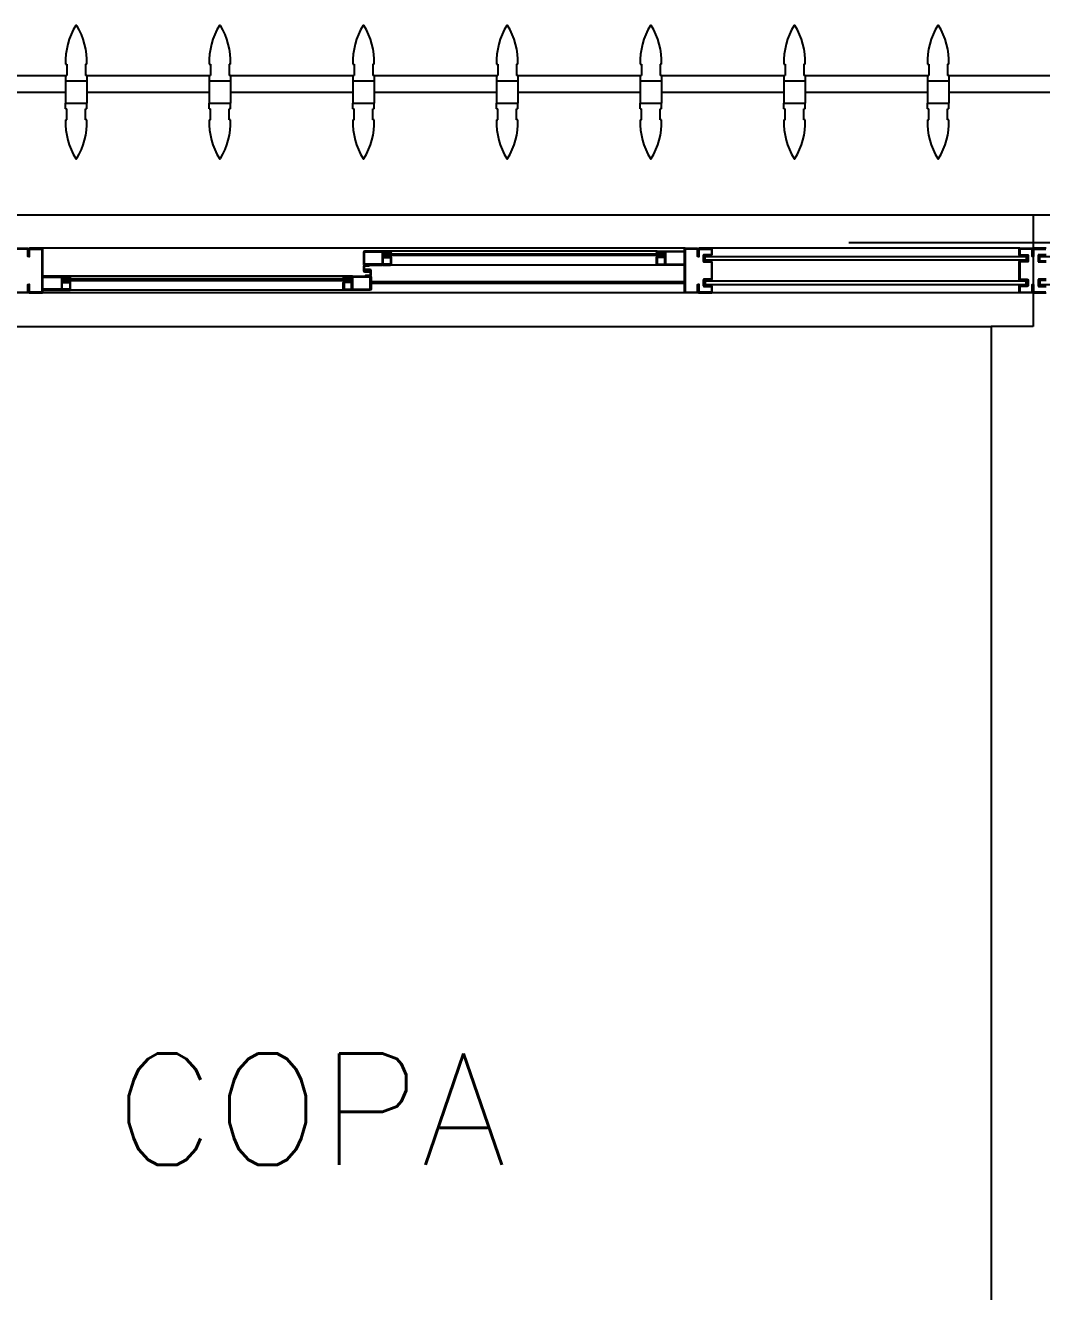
# Model space of a CAD drawing. Header units: millimetres. Extents: x 1887 to 2405, y 1100 to 1335.
# Drawn here: x 2108.378 to 2110.2, y 1269.318 to 1271.588 of the extents above; entities that cross this region are included whole.
import ezdxf

# ---------------------------------------------------------------- set-up
doc = ezdxf.new("R2010")
doc.units = ezdxf.units.MM
doc.linetypes.add('HIDDEN', pattern=[0.375, 0.25, -0.125])
for name, color, linetype in [('AR- ALV1', 235, 'Continuous'), ('AR-ALV', 2, 'Continuous'), ('AR-BRISES', 1, 'Continuous'), ('AR-ESQ', 1, 'Continuous'), ('AR-PEITORIL', 1, 'Continuous'), ('BR-PAINEL', 1, 'Continuous'), ('BR-SUPORTE', 1, 'Continuous'), ('DT-ESQ-BAGUETE-C', 2, 'Continuous'), ('DT-ESQ-BAGUETE-V', 1, 'Continuous'), ('DT-ESQ-CHAPA DOBRADA-V', 1, 'Continuous'), ('DT-ESQ-MARCO-V', 1, 'Continuous'), ('DT-ESQ-PERFIL CADEIRA-C', 2, 'Continuous'), ('DT-ESQ-PERFIL CADEIRA-V', 1, 'Continuous'), ('DT-ESQ-PERFIL U SIMPLES-C', 2, 'Continuous'), ('DT-ESQ-PERFIL U-C', 2, 'Continuous'), ('DT-ESQ-PERFIL U-V', 1, 'Continuous'), ('DT-ESQ-VIDRO-C', 2, 'Continuous'), ('DT-ESQ-VIDRO-PROJ', 1, 'HIDDEN'), ('DT-ESQ-VIDRO-V', 2, 'Continuous'), ('TEXTO', 2, 'Continuous')]:
    doc.layers.add(name, color=color, linetype=linetype)
doc.styles.add('UNB-100', font='simplex.shx', dxfattribs={"height": 0.2})

# ---------------------------------------------------------------- blocks, each defined once
blk = doc.blocks.new('EF53-P')
at = {"layer": 'DT-ESQ-BAGUETE-C', "ltscale": 0.1}
for points in [[(2.609999999999559, -0.07999999999978513), (2.596499999999651, -0.07999999999978513), (2.596499999999708, -0.07849999999973534), (2.609499999999571, -0.0784999999998206, 0.4142135623716475), (2.609999999999559, -0.07799999999983243), (2.609999999999559, -0.06700000000006412, 0.4142135623717078), (2.609499999999571, -0.06650000000007594), (2.596499999999708, -0.06649999999999068), (2.596499999999651, -0.06499999999994088), (2.609999999999559, -0.06499999999988404, -0.4142135623830846), (2.611499999999637, -0.06649999999990541), (2.61149999999958, -0.07849999999976376, -0.4142135623709857)], [(3.101499999999817, -0.07999999999998408), (3.114999999999725, -0.07999999999998408), (3.114999999999668, -0.07849999999993429), (3.101999999999805, -0.07850000000001955, -0.4142135623716475), (3.101499999999817, -0.07800000000003138), (3.101499999999817, -0.06700000000026307, -0.4142135623717078), (3.101999999999805, -0.0665000000002749), (3.114999999999668, -0.06650000000018963), (3.114999999999725, -0.06500000000013983), (3.101499999999817, -0.06500000000008299, 0.4142135623830846), (3.099999999999739, -0.06650000000010436), (3.099999999999795, -0.07849999999996271, 0.4142135623709857)], [(2.048499999999535, -0.1250000000004547), (2.034999999999627, -0.1250000000004547), (2.034999999999684, -0.123500000000405), (2.047999999999547, -0.1235000000004902, 0.4142135623716475), (2.048499999999535, -0.123000000000502), (2.048499999999535, -0.1120000000007337, 0.4142135623717078), (2.047999999999547, -0.1115000000007456), (2.034999999999684, -0.1115000000006603), (2.034999999999627, -0.1100000000006105), (2.048499999999535, -0.1100000000005537, -0.4142135623830846), (2.049999999999613, -0.111500000000575), (2.049999999999557, -0.1235000000004334, -0.4142135623709857)], [(2.526499999999601, -0.1250000000002842), (2.539999999999509, -0.1250000000002842), (2.539999999999452, -0.1235000000002344), (2.526999999999589, -0.1235000000003197, -0.4142135623716475), (2.526499999999601, -0.1230000000003315), (2.526499999999601, -0.1120000000005632, -0.4142135623717078), (2.526999999999589, -0.111500000000575), (2.539999999999452, -0.1115000000004898), (2.539999999999509, -0.11000000000044), (2.526499999999601, -0.1100000000003831, 0.4142135623830846), (2.524999999999523, -0.1115000000004045), (2.524999999999579, -0.1235000000002628, 0.4142135623709857)]]:
    blk.add_lwpolyline(points, format="xyb", close=True, dxfattribs=at)
at = {"layer": 'DT-ESQ-BAGUETE-V', "ltscale": 0.1}
for p, q in [((2.609999999999502, -0.06500000000002615), (3.10149999999976, -0.06499999999999773)), ((2.048499999999592, -0.11000000000044), (2.526499999999601, -0.1100000000003547))]:
    blk.add_line(p, q, dxfattribs=at)
at = {"layer": 'DT-ESQ-CHAPA DOBRADA-V', "ltscale": 0.1}
for p, q in [((1.999999999999602, -0.07699999999928764), (2.561499999999569, -0.07699999999928764)), ((1.999999999999602, -0.07999999999950091), (2.561499999999569, -0.07999999999950091))]:
    blk.add_line(p, q, dxfattribs=at)
at = {"layer": 'DT-ESQ-MARCO-V', "ltscale": 0.1}
for p, q in [((1.398499999999729, -0.06000000000005912), (1.951499999999839, -0.06000000000005912)), ((1.398499999999729, -0.1399999999999864), (1.951499999999839, -0.1399999999999864))]:
    blk.add_line(p, q, dxfattribs=at)
at = {"layer": 'DT-ESQ-PERFIL CADEIRA-C', "ltscale": 0.1}
for p, q in [((2.563499999999635, -0.0884999999996694), (2.609999999999559, -0.08849999999964098)), ((3.14999999999975, -0.08849999999995362), (3.10149999999976, -0.08849999999989677)), ((1.999999999999602, -0.1335000000004243), (2.048499999999592, -0.1335000000003674)), ((2.572999999999524, -0.1335000000001685), (2.526499999999601, -0.1335000000001401))]:
    blk.add_line(p, q, dxfattribs=at)
for points in [[(2.609999999999445, -0.08699999999956276, -0.9999999999999999), (2.609999999999445, -0.08999999999977604), (2.563499999999578, -0.08999999999969077, -0.414213562373095), (2.561499999999569, -0.08799999999968122), (2.561499999999569, -0.06699999999966622, -0.4142135623730951), (2.563499999999578, -0.06499999999968509), (2.594999999999573, -0.06499999999979877, -0.414213562356446), (2.596499999999651, -0.06649999999979173), (2.596499999999708, -0.08699999999956276)], [(2.596500007450288, -0.0884999999996694, -0.1989127454874683), (2.595439343553153, -0.08806066389672651, -0.1989132801944997), (2.594999999999573, -0.08699999999959118), (2.594999999999686, -0.06699999999975148, 0.4142135623730949), (2.594499999999698, -0.0664999999997633), (2.563499999999578, -0.06649999999967804, 0.4142135623730951), (2.56299999999959, -0.06699999999966622), (2.562999999999647, -0.08799999999968122, 0.414213562373095), (2.563499999999635, -0.0884999999996694)], [(3.101499999999874, -0.09000000000003183), (3.14999999999975, -0.08999999999994657), (3.149999999999807, -0.08849999999995362), (3.114999999999725, -0.0884999999999252, 0.1989119109648737), (3.116060658308811, -0.08806066203436558, 0.1989128237963688), (3.116499999999746, -0.08699999999984698), (3.116499999999633, -0.06700000000000728, -0.4142135623730951), (3.116999999999621, -0.0665000000000191), (3.14999999999975, -0.06649999999990541), (3.149999999999807, -0.06499999999994088), (3.116499999999689, -0.06500000000005457, 0.414213562373095), (3.114999999999668, -0.06650000000010436), (3.114999999999725, -0.07849999999987745), (3.114999999999725, -0.07999999999995566), (3.114999999999668, -0.08699999999981856), (3.101499999999874, -0.08699999999981856, 1)], [(2.048499999999478, -0.1350000000005025), (1.999999999999602, -0.1350000000004172), (1.999999999999545, -0.1335000000004243), (2.034999999999627, -0.1335000000003959, -0.1989119109648737), (2.033939341690541, -0.1330606620348362, -0.1989128237963688), (2.033499999999606, -0.1320000000003176), (2.033499999999719, -0.1120000000004779, 0.4142135623730951), (2.032999999999731, -0.1115000000004898), (1.999999999999602, -0.1115000000003761), (1.999999999999545, -0.1100000000004115), (2.033499999999663, -0.1100000000005252, -0.414213562373095), (2.034999999999684, -0.111500000000575), (2.034999999999627, -0.1235000000003481), (2.034999999999627, -0.1250000000004263), (2.034999999999684, -0.1320000000002892), (2.048499999999478, -0.1320000000002892, -1)], [(2.526499999999714, -0.1320000000000618, 0.9999999999999999), (2.526499999999714, -0.1350000000002751), (2.572999999999581, -0.1350000000001899, 0.414213562373095), (2.574999999999591, -0.1330000000001803), (2.574999999999591, -0.1120000000001653, 0.4142135623730951), (2.572999999999581, -0.1100000000001842), (2.541499999999587, -0.1100000000002979, 0.414213562356446), (2.539999999999509, -0.1115000000002908), (2.539999999999452, -0.1320000000000618)], [(2.539999992548871, -0.1335000000001685, 0.1989127454874683), (2.541060656446007, -0.1330606638972256, 0.1989132801944997), (2.541499999999587, -0.1320000000000903), (2.541499999999473, -0.1120000000002506, -0.4142135623730949), (2.541999999999462, -0.1115000000002624), (2.572999999999581, -0.1115000000001771, -0.4142135623730951), (2.573499999999569, -0.1120000000001653), (2.573499999999513, -0.1330000000001803, -0.414213562373095), (2.572999999999524, -0.1335000000001685)]]:
    blk.add_lwpolyline(points, format="xyb", close=True, dxfattribs=at)
at = {"layer": 'DT-ESQ-PERFIL CADEIRA-V', "ltscale": 0.1}
for p, q in [((2.594999999999686, -0.08999999999983288), (3.101499999999874, -0.08999999999980446)), ((2.048499999999478, -0.1350000000004457), (2.526499999999714, -0.1350000000002751))]:
    blk.add_line(p, q, dxfattribs=at)
at = {"layer": 'DT-ESQ-PERFIL U SIMPLES-C', "ltscale": 0.1}
for points in [[(2.563499999999465, -0.1019999999999186), (2.571499999999503, -0.1019999999999754), (2.571499999999503, -0.1004999999998972), (2.563499999999522, -0.1004999999998972, -0.4142135623730951), (2.562999999999533, -0.09999999999990905), (2.562999999999477, -0.09199999999998454, -0.4142135623730951), (2.563499999999465, -0.09149999999999636), (2.571499999999503, -0.09149999999993952), (2.571499999999503, -0.0899999999998613), (2.563499999999465, -0.08999999999997499, 0.4142135623647707), (2.561499999999512, -0.09199999999998454), (2.561499999999512, -0.0999999999999659, 0.4142135623522838)], [(2.572999999999581, -0.09800000000001319), (2.564999999999543, -0.09799999999995634), (2.564999999999543, -0.09950000000003456), (2.572999999999581, -0.09950000000003456, -0.4142135623730951), (2.573499999999569, -0.1000000000000227), (2.573499999999569, -0.1079999999999472, -0.4142135623730951), (2.572999999999581, -0.1084999999999354), (2.564999999999543, -0.1084999999999923), (2.564999999999543, -0.1100000000000705), (2.572999999999581, -0.1099999999999568, 0.4142135623647707), (2.574999999999534, -0.1079999999999472), (2.574999999999534, -0.0999999999999659, 0.4142135623522838)]]:
    blk.add_lwpolyline(points, format="xyb", close=True, dxfattribs=at)
at = {"layer": 'DT-ESQ-PERFIL U-C', "ltscale": 0.1}
for points in [[(1.399999999999693, -0.1285000000009973), (1.39999999999975, -0.138499999999965, -0.414213562373095), (1.398499999999729, -0.1399999999999864), (1.376499999999908, -0.1399999999999295, -0.414213562389744), (1.374999999999829, -0.138499999999965), (1.374999999999829, -0.125), (1.376499999999908, -0.1250000000000568), (1.376499999999965, -0.1380000000000337, 0.4142135623397968), (1.376999999999896, -0.1385000000000218), (1.397999999999797, -0.138499999999965, 0.414213562373095), (1.398499999999729, -0.1380000000000337), (1.398499999999842, -0.1285000000008836), (1.385499999999638, -0.1285000000009404, -0.4142135623721699), (1.383999999999617, -0.127000000000919), (1.38399999999973, -0.117000000000985, -0.4142135623716471), (1.385499999999695, -0.1155000000009068), (1.398499999999785, -0.1155000000007931), (1.398499999999785, -0.08449999999919555), (1.385499999999695, -0.08449999999908187, -0.4142135623716471), (1.383999999999617, -0.08299999999911734), (1.383999999999617, -0.07299999999912643, -0.4142135623721699), (1.385499999999581, -0.0714999999991619), (1.398499999999729, -0.0714999999991619), (1.398499999999785, -0.06200000000006867, 0.414213562373095), (1.39799999999974, -0.06150000000002365), (1.376999999999953, -0.06150000000008049, 0.4142135623397968), (1.376499999999908, -0.06199999999995498), (1.376499999999908, -0.07499999999998863), (1.374999999999829, -0.07500000000004547), (1.374999999999829, -0.06150000000008049, -0.4142135623897441), (1.376499999999908, -0.06000000000011596), (1.398499999999729, -0.06000000000005912, -0.414213562373095), (1.39999999999975, -0.06150000000008049), (1.399999999999693, -0.07149999999904821, -0.414213562373095), (1.398499999999729, -0.07299999999906959), (1.385499999999695, -0.07299999999906959), (1.385499999999695, -0.08299999999906049), (1.398499999999729, -0.08299999999906049), (1.398499999999729, -0.08299999999906049, -0.414213562373095), (1.399999999999693, -0.08449999999902502), (1.399999999999693, -0.1155000000010205, -0.414213562373095), (1.398499999999729, -0.1170000000010418), (1.398499999999729, -0.117000000000985), (1.385499999999695, -0.117000000000985), (1.385499999999695, -0.1270000000009759), (1.398499999999729, -0.1270000000010327, -0.414213562373095)], [(1.949999999999875, -0.1285000000009973), (1.949999999999818, -0.138499999999965, 0.414213562373095), (1.951499999999839, -0.1399999999999864), (1.97349999999966, -0.1399999999999295, 0.414213562389744), (1.974999999999739, -0.138499999999965), (1.974999999999739, -0.125), (1.97349999999966, -0.1250000000000568), (1.973499999999603, -0.1380000000000337, -0.4142135623397968), (1.972999999999672, -0.1385000000000218), (1.951999999999771, -0.138499999999965, -0.414213562373095), (1.951499999999839, -0.1380000000000337), (1.951499999999726, -0.1285000000008836), (1.96449999999993, -0.1285000000009404, 0.4142135623721699), (1.965999999999951, -0.127000000000919), (1.965999999999838, -0.117000000000985, 0.4142135623716471), (1.964499999999873, -0.1155000000009068), (1.951499999999783, -0.1155000000007931), (1.951499999999783, -0.08449999999919555), (1.964499999999873, -0.08449999999908187, 0.4142135623716471), (1.965999999999951, -0.08299999999911734), (1.965999999999951, -0.07299999999912643, 0.4142135623721699), (1.964499999999987, -0.0714999999991619), (1.951499999999839, -0.0714999999991619), (1.951499999999783, -0.06200000000006867, -0.414213562373095), (1.951999999999828, -0.06150000000002365), (1.972999999999615, -0.06150000000008049, -0.4142135623397968), (1.97349999999966, -0.06199999999995498), (1.97349999999966, -0.07499999999998863), (1.974999999999739, -0.07500000000004547), (1.974999999999739, -0.06150000000008049, 0.4142135623897441), (1.97349999999966, -0.06000000000011596), (1.951499999999839, -0.06000000000005912, 0.414213562373095), (1.949999999999818, -0.06150000000008049), (1.949999999999875, -0.07149999999904821, 0.414213562373095), (1.951499999999839, -0.07299999999906959), (1.964499999999873, -0.07299999999906959), (1.964499999999873, -0.08299999999906049), (1.951499999999839, -0.08299999999906049), (1.951499999999839, -0.08299999999906049, 0.414213562373095), (1.949999999999875, -0.08449999999902502), (1.949999999999875, -0.1155000000010205, 0.414213562373095), (1.951499999999839, -0.1170000000010418), (1.951499999999839, -0.117000000000985), (1.964499999999873, -0.117000000000985), (1.964499999999873, -0.1270000000009759), (1.951499999999839, -0.1270000000010327, 0.414213562373095)], [(1.974999999999625, -0.0614999999999668, -0.4142135623619956), (1.976499999999646, -0.06000000000000227), (1.998499999999581, -0.06000000000005912, -0.4142135623730952), (1.999999999999602, -0.06150000000002365), (1.999999999999602, -0.138499999999965, -0.414213562373095), (1.998499999999581, -0.1399999999999864), (1.97649999999976, -0.1399999999999864, -0.4142135623789993), (1.974999999999739, -0.138499999999965), (1.974999999999739, -0.125), (1.976499999999817, -0.1250000000000568), (1.976499999999817, -0.1380000000000905, 0.4142135623397971), (1.976999999999805, -0.1385000000000218), (1.997999999999649, -0.1385000000000218, 0.4142135623730951), (1.998499999999638, -0.1380000000000337), (1.998499999999694, -0.06200000000001182, 0.4142135623730951), (1.997999999999706, -0.06150000000002365), (1.976999999999805, -0.0614999999999668, 0.4142135623730951), (1.976499999999817, -0.06199999999995498), (1.97649999999976, -0.07500000000004547), (1.974999999999739, -0.07500000000004547)], [(3.174999999999727, -0.0614999999999668, 0.4142135623619956), (3.173499999999706, -0.06000000000000227), (3.151499999999771, -0.06000000000005912, 0.4142135623730952), (3.14999999999975, -0.06150000000002365), (3.14999999999975, -0.138499999999965, 0.414213562373095), (3.151499999999771, -0.1399999999999864), (3.173499999999592, -0.1399999999999864, 0.4142135623789993), (3.174999999999613, -0.138499999999965), (3.174999999999613, -0.125), (3.173499999999535, -0.1250000000000568), (3.173499999999535, -0.1380000000000905, -0.4142135623397971), (3.172999999999547, -0.1385000000000218), (3.151999999999703, -0.1385000000000218, -0.4142135623730951), (3.151499999999714, -0.1380000000000337), (3.151499999999658, -0.06200000000001182, -0.4142135623730951), (3.151999999999646, -0.06150000000002365), (3.172999999999547, -0.0614999999999668, -0.4142135623730951), (3.173499999999535, -0.06199999999995498), (3.173499999999592, -0.07500000000004547), (3.174999999999613, -0.07500000000004547)]]:
    blk.add_lwpolyline(points, format="xyb", close=True, dxfattribs=at)
for points in [[(3.198499999999513, -0.1399999999999864), (3.176499999999692, -0.1399999999999295, -0.414213562389744), (3.174999999999613, -0.138499999999965), (3.174999999999613, -0.125), (3.176499999999692, -0.1250000000000568), (3.176499999999749, -0.1380000000000337, 0.4142135623397968), (3.17699999999968, -0.1385000000000218), (3.197999999999581, -0.138499999999965, 0.414213562373095)], [(3.197999999999524, -0.06150000000002365), (3.176999999999737, -0.06150000000008049, 0.4142135623397968), (3.176499999999692, -0.06199999999995498), (3.176499999999692, -0.07499999999998863), (3.174999999999613, -0.07500000000004547), (3.174999999999613, -0.06150000000008049, -0.4142135623897441), (3.176499999999692, -0.06000000000011596), (3.198499999999513, -0.06000000000005912, -0.414213562373095)]]:
    blk.add_lwpolyline(points, format="xyb", dxfattribs=at)
at = {"layer": 'DT-ESQ-PERFIL U-V', "ltscale": 0.1}
for p, q in [((1.998499999999581, -0.06000000000005912), (3.151499999999771, -0.06000000000005912)), ((1.998499999999524, -0.1399999999999864), (3.151499999999771, -0.1399999999999864))]:
    blk.add_line(p, q, dxfattribs=at)
at = {"layer": 'DT-ESQ-VIDRO-C', "ltscale": 0.1}
for points in [[(1.96249999999992, -0.08099999999902252), (1.96249999999992, -0.07499999999899387), (1.387499999999761, -0.07499999999905071), (1.387499999999704, -0.08099999999907936)], [(3.11249999999967, -0.08499999999958163), (3.11249999999967, -0.08199999999953889), (2.598999999999705, -0.08199999999962415), (2.598999999999648, -0.0849999999996669)], [(2.03799999999967, -0.1300000000003934), (2.03799999999967, -0.1270000000003506), (2.536999999999523, -0.1270000000004075), (2.536999999999523, -0.1300000000004502)]]:
    blk.add_lwpolyline(points, close=True, dxfattribs=at)
at = {"layer": 'DT-ESQ-VIDRO-PROJ', "ltscale": 0.1}
for points in [[(1.35149999999993, -0.1399999999999864), (1.373499999999751, -0.1399999999999295, 0.414213562389744), (1.374999999999829, -0.138499999999965), (1.374999999999829, -0.125), (1.373499999999751, -0.1250000000000568), (1.373499999999694, -0.1380000000000337, -0.4142135623397968), (1.372999999999763, -0.1385000000000218), (1.351999999999862, -0.138499999999965, -0.414213562373095)], [(1.351499999999817, -0.1285000000008836), (1.364500000000021, -0.1285000000009404, 0.4142135623721699), (1.366000000000042, -0.127000000000919), (1.365999999999929, -0.117000000000985, 0.4142135623716471), (1.364499999999964, -0.1155000000009068), (1.351499999999874, -0.1155000000007931)], [(1.351499999999874, -0.08449999999919555), (1.364499999999964, -0.08449999999908187, 0.4142135623716471), (1.366000000000042, -0.08299999999911734), (1.366000000000042, -0.07299999999912643, 0.4142135623721699), (1.364500000000078, -0.0714999999991619), (1.35149999999993, -0.0714999999991619)], [(1.351999999999919, -0.06150000000002365), (1.372999999999706, -0.06150000000008049, -0.4142135623397968), (1.373499999999751, -0.06199999999995498), (1.373499999999751, -0.07499999999998863), (1.374999999999829, -0.07500000000004547), (1.374999999999829, -0.06150000000008049, 0.4142135623897441), (1.373499999999751, -0.06000000000011596), (1.35149999999993, -0.06000000000005912, 0.414213562373095)], [(1.35149999999993, -0.117000000000985), (1.364499999999964, -0.117000000000985), (1.364499999999964, -0.1270000000009759), (1.35149999999993, -0.1270000000010327, 0.414213562373095)]]:
    blk.add_lwpolyline(points, format="xyb", dxfattribs=at)
blk.add_lwpolyline([(1.35149999999993, -0.07299999999906959), (1.364499999999964, -0.07299999999906959), (1.364499999999964, -0.08299999999906049), (1.35149999999993, -0.08299999999906049)], dxfattribs=at)
for points in [[(1.362500000000011, -0.08099999999902252), (1.362500000000011, -0.07499999999899387), (0.7874999999998522, -0.07499999999905071), (0.7874999999997954, -0.08099999999907936)], [(1.362500000000011, -0.119000000001023), (1.362500000000011, -0.1250000000010516), (0.7874999999998522, -0.1250000000009948), (0.7874999999997954, -0.1190000000009661)]]:
    blk.add_lwpolyline(points, close=True, dxfattribs=at)
at = {"layer": 'DT-ESQ-VIDRO-V', "ltscale": 0.1}
blk.add_lwpolyline([(1.96249999999992, -0.119000000001023), (1.96249999999992, -0.1250000000010516), (1.387499999999761, -0.1250000000009948), (1.387499999999704, -0.1190000000009661)], close=True, dxfattribs=at)
blk = doc.blocks.new('BR-MODULO8')
at = {"layer": 'BR-PAINEL'}
for p, q in [((-3.109199999999873, 0.2699999999999818), (-3.106699999999819, 0.2699999999999818)), ((-3.109199999999873, 0.25), (-3.109199999999873, 0.2400000000000091)), ((-3.109199999999873, 0.25), (-3.106699999999819, 0.25)), ((-3.106699999999819, 0.2699999999999818), (-3.106699999999819, 0.25)), ((-3.073300000000017, 0.2699999999999818), (-3.073300000000017, 0.25)), ((-3.070799999999963, 0.2699999999999818), (-3.073300000000017, 0.2699999999999818)), ((-3.070799999999963, 0.25), (-3.073300000000017, 0.25)), ((-3.070799999999963, 0.25), (-3.070799999999963, 0.2400000000000091)), ((-2.851700000000164, 0.2699999999999818), (-2.84920000000011, 0.2699999999999818)), ((-2.851700000000164, 0.25), (-2.851700000000164, 0.2400000000000091)), ((-2.851700000000164, 0.25), (-2.84920000000011, 0.25)), ((-2.84920000000011, 0.2699999999999818), (-2.84920000000011, 0.25)), ((-2.815799999999854, 0.2699999999999818), (-2.815799999999854, 0.25)), ((-2.813299999999799, 0.2699999999999818), (-2.815799999999854, 0.2699999999999818)), ((-2.813299999999799, 0.25), (-2.815799999999854, 0.25)), ((-2.813299999999799, 0.25), (-2.813299999999799, 0.2400000000000091)), ((-2.594200000000001, 0.2699999999999818), (-2.591699999999946, 0.2699999999999818)), ((-2.594200000000001, 0.25), (-2.594200000000001, 0.2400000000000091)), ((-2.594200000000001, 0.25), (-2.591699999999946, 0.25)), ((-2.591699999999946, 0.2699999999999818), (-2.591699999999946, 0.25)), ((-2.558300000000145, 0.2699999999999818), (-2.558300000000145, 0.25)), ((-2.55580000000009, 0.2699999999999818), (-2.558300000000145, 0.2699999999999818)), ((-2.55580000000009, 0.25), (-2.558300000000145, 0.25)), ((-2.55580000000009, 0.25), (-2.55580000000009, 0.2400000000000091)), ((-2.336699999999837, 0.2699999999999818), (-2.334199999999782, 0.2699999999999818)), ((-2.336699999999837, 0.25), (-2.336699999999837, 0.2400000000000091)), ((-2.336699999999837, 0.25), (-2.334199999999782, 0.25)), ((-2.334199999999782, 0.2699999999999818), (-2.334199999999782, 0.25)), ((-2.300799999999981, 0.2699999999999818), (-2.300799999999981, 0.25)), ((-2.298299999999927, 0.2699999999999818), (-2.300799999999981, 0.2699999999999818)), ((-2.298299999999927, 0.25), (-2.300799999999981, 0.25)), ((-2.298299999999927, 0.25), (-2.298299999999927, 0.2400000000000091)), ((-2.079200000000128, 0.2699999999999818), (-2.076700000000073, 0.2699999999999818)), ((-2.079200000000128, 0.25), (-2.079200000000128, 0.2400000000000091)), ((-2.079200000000128, 0.25), (-2.076700000000073, 0.25)), ((-2.076700000000073, 0.2699999999999818), (-2.076700000000073, 0.25)), ((-2.043299999999817, 0.2699999999999818), (-2.043299999999817, 0.25)), ((-2.040800000000218, 0.2699999999999818), (-2.043299999999817, 0.2699999999999818)), ((-2.040800000000218, 0.25), (-2.043299999999817, 0.25)), ((-2.040800000000218, 0.25), (-2.040800000000218, 0.2400000000000091)), ((-1.821699999999964, 0.2699999999999818), (-1.81919999999991, 0.2699999999999818)), ((-1.821699999999964, 0.25), (-1.821699999999964, 0.2400000000000091)), ((-1.821699999999964, 0.25), (-1.81919999999991, 0.25)), ((-1.81919999999991, 0.2699999999999818), (-1.81919999999991, 0.25)), ((-1.785800000000108, 0.2699999999999818), (-1.785800000000108, 0.25)), ((-1.783300000000054, 0.2699999999999818), (-1.785800000000108, 0.2699999999999818)), ((-1.783300000000054, 0.25), (-1.785800000000108, 0.25)), ((-1.783300000000054, 0.25), (-1.783300000000054, 0.2400000000000091)), ((-1.564199999999801, 0.2699999999999818), (-1.561700000000201, 0.2699999999999818)), ((-1.564199999999801, 0.25), (-1.564199999999801, 0.2400000000000091)), ((-1.564199999999801, 0.25), (-1.561700000000201, 0.25)), ((-1.561700000000201, 0.2699999999999818), (-1.561700000000201, 0.25)), ((-1.528299999999945, 0.2699999999999818), (-1.528299999999945, 0.25)), ((-1.52579999999989, 0.2699999999999818), (-1.528299999999945, 0.2699999999999818)), ((-1.52579999999989, 0.25), (-1.528299999999945, 0.25)), ((-1.52579999999989, 0.25), (-1.52579999999989, 0.2400000000000091)), ((-3.109199999999873, 0.2400000000000091), (-3.070799999999963, 0.2400000000000091)), ((-3.109199999999873, 0.2400000000000091), (-3.109199999999873, 0.2000000000000455)), ((-3.070799999999963, 0.2400000000000091), (-3.070799999999963, 0.2000000000000455)), ((-2.851700000000164, 0.2400000000000091), (-2.813299999999799, 0.2400000000000091)), ((-2.851700000000164, 0.2400000000000091), (-2.851700000000164, 0.2000000000000455)), ((-2.813299999999799, 0.2400000000000091), (-2.813299999999799, 0.2000000000000455)), ((-2.594200000000001, 0.2400000000000091), (-2.55580000000009, 0.2400000000000091)), ((-2.594200000000001, 0.2400000000000091), (-2.594200000000001, 0.2000000000000455)), ((-2.55580000000009, 0.2400000000000091), (-2.55580000000009, 0.2000000000000455)), ((-2.336699999999837, 0.2400000000000091), (-2.298299999999927, 0.2400000000000091)), ((-2.336699999999837, 0.2400000000000091), (-2.336699999999837, 0.2000000000000455)), ((-2.298299999999927, 0.2400000000000091), (-2.298299999999927, 0.2000000000000455)), ((-2.079200000000128, 0.2400000000000091), (-2.040800000000218, 0.2400000000000091)), ((-2.079200000000128, 0.2400000000000091), (-2.079200000000128, 0.2000000000000455)), ((-2.040800000000218, 0.2400000000000091), (-2.040800000000218, 0.2000000000000455)), ((-1.821699999999964, 0.2400000000000091), (-1.783300000000054, 0.2400000000000091)), ((-1.821699999999964, 0.2400000000000091), (-1.821699999999964, 0.2000000000000455)), ((-1.783300000000054, 0.2400000000000091), (-1.783300000000054, 0.2000000000000455)), ((-1.564199999999801, 0.2400000000000091), (-1.52579999999989, 0.2400000000000091)), ((-1.564199999999801, 0.2400000000000091), (-1.564199999999801, 0.2000000000000455)), ((-1.52579999999989, 0.2400000000000091), (-1.52579999999989, 0.2000000000000455)), ((-3.109199999999873, 0.2000000000000455), (-3.070799999999963, 0.2000000000000455)), ((-3.109199999999873, 0.1900000000000546), (-3.109199999999873, 0.2000000000000455)), ((-3.109199999999873, 0.1900000000000546), (-3.106699999999819, 0.1900000000000546)), ((-3.106699999999819, 0.1700000000000728), (-3.106699999999819, 0.1900000000000546)), ((-3.070799999999963, 0.1900000000000546), (-3.073300000000017, 0.1900000000000546)), ((-3.073300000000017, 0.1700000000000728), (-3.073300000000017, 0.1900000000000546)), ((-3.070799999999963, 0.1900000000000546), (-3.070799999999963, 0.2000000000000455)), ((-2.851700000000164, 0.2000000000000455), (-2.813299999999799, 0.2000000000000455)), ((-2.851700000000164, 0.1900000000000546), (-2.851700000000164, 0.2000000000000455)), ((-2.851700000000164, 0.1900000000000546), (-2.84920000000011, 0.1900000000000546)), ((-2.84920000000011, 0.1700000000000728), (-2.84920000000011, 0.1900000000000546)), ((-2.813299999999799, 0.1900000000000546), (-2.815799999999854, 0.1900000000000546)), ((-2.815799999999854, 0.1700000000000728), (-2.815799999999854, 0.1900000000000546)), ((-2.813299999999799, 0.1900000000000546), (-2.813299999999799, 0.2000000000000455)), ((-2.594200000000001, 0.2000000000000455), (-2.55580000000009, 0.2000000000000455)), ((-2.594200000000001, 0.1900000000000546), (-2.594200000000001, 0.2000000000000455)), ((-2.594200000000001, 0.1900000000000546), (-2.591699999999946, 0.1900000000000546)), ((-2.591699999999946, 0.1700000000000728), (-2.591699999999946, 0.1900000000000546)), ((-2.55580000000009, 0.1900000000000546), (-2.558300000000145, 0.1900000000000546)), ((-2.558300000000145, 0.1700000000000728), (-2.558300000000145, 0.1900000000000546)), ((-2.55580000000009, 0.1900000000000546), (-2.55580000000009, 0.2000000000000455)), ((-2.336699999999837, 0.2000000000000455), (-2.298299999999927, 0.2000000000000455)), ((-2.336699999999837, 0.1900000000000546), (-2.336699999999837, 0.2000000000000455)), ((-2.336699999999837, 0.1900000000000546), (-2.334199999999782, 0.1900000000000546)), ((-2.334199999999782, 0.1700000000000728), (-2.334199999999782, 0.1900000000000546)), ((-2.298299999999927, 0.1900000000000546), (-2.300799999999981, 0.1900000000000546)), ((-2.300799999999981, 0.1700000000000728), (-2.300799999999981, 0.1900000000000546)), ((-2.298299999999927, 0.1900000000000546), (-2.298299999999927, 0.2000000000000455)), ((-2.079200000000128, 0.2000000000000455), (-2.040800000000218, 0.2000000000000455)), ((-2.079200000000128, 0.1900000000000546), (-2.079200000000128, 0.2000000000000455)), ((-2.079200000000128, 0.1900000000000546), (-2.076700000000073, 0.1900000000000546)), ((-2.076700000000073, 0.1700000000000728), (-2.076700000000073, 0.1900000000000546)), ((-2.040800000000218, 0.1900000000000546), (-2.043299999999817, 0.1900000000000546)), ((-2.043299999999817, 0.1700000000000728), (-2.043299999999817, 0.1900000000000546)), ((-2.040800000000218, 0.1900000000000546), (-2.040800000000218, 0.2000000000000455)), ((-1.821699999999964, 0.2000000000000455), (-1.783300000000054, 0.2000000000000455)), ((-1.821699999999964, 0.1900000000000546), (-1.821699999999964, 0.2000000000000455)), ((-1.821699999999964, 0.1900000000000546), (-1.81919999999991, 0.1900000000000546)), ((-1.81919999999991, 0.1700000000000728), (-1.81919999999991, 0.1900000000000546)), ((-1.783300000000054, 0.1900000000000546), (-1.785800000000108, 0.1900000000000546)), ((-1.785800000000108, 0.1700000000000728), (-1.785800000000108, 0.1900000000000546)), ((-1.783300000000054, 0.1900000000000546), (-1.783300000000054, 0.2000000000000455)), ((-1.564199999999801, 0.2000000000000455), (-1.52579999999989, 0.2000000000000455)), ((-1.564199999999801, 0.1900000000000546), (-1.564199999999801, 0.2000000000000455)), ((-1.564199999999801, 0.1900000000000546), (-1.561700000000201, 0.1900000000000546)), ((-1.561700000000201, 0.1700000000000728), (-1.561700000000201, 0.1900000000000546)), ((-1.52579999999989, 0.1900000000000546), (-1.528299999999945, 0.1900000000000546)), ((-1.528299999999945, 0.1700000000000728), (-1.528299999999945, 0.1900000000000546)), ((-1.52579999999989, 0.1900000000000546), (-1.52579999999989, 0.2000000000000455)), ((-3.109199999999873, 0.1700000000000728), (-3.106699999999819, 0.1700000000000728)), ((-3.070799999999963, 0.1700000000000728), (-3.073300000000017, 0.1700000000000728)), ((-2.851700000000164, 0.1700000000000728), (-2.84920000000011, 0.1700000000000728)), ((-2.813299999999799, 0.1700000000000728), (-2.815799999999854, 0.1700000000000728)), ((-2.594200000000001, 0.1700000000000728), (-2.591699999999946, 0.1700000000000728)), ((-2.55580000000009, 0.1700000000000728), (-2.558300000000145, 0.1700000000000728)), ((-2.336699999999837, 0.1700000000000728), (-2.334199999999782, 0.1700000000000728)), ((-2.298299999999927, 0.1700000000000728), (-2.300799999999981, 0.1700000000000728)), ((-2.079200000000128, 0.1700000000000728), (-2.076700000000073, 0.1700000000000728)), ((-2.040800000000218, 0.1700000000000728), (-2.043299999999817, 0.1700000000000728)), ((-1.821699999999964, 0.1700000000000728), (-1.81919999999991, 0.1700000000000728)), ((-1.783300000000054, 0.1700000000000728), (-1.785800000000108, 0.1700000000000728)), ((-1.564199999999801, 0.1700000000000728), (-1.561700000000201, 0.1700000000000728)), ((-1.52579999999989, 0.1700000000000728), (-1.528299999999945, 0.1700000000000728))]:
    blk.add_line(p, q, dxfattribs=at)
for centre, radius, start, end in [((-2.9841893481439, 0.273867544112818), 0.125070464039046, 148.4720617059388, 181.7720353669823), ((-3.090000000000146, 0.3386654488713248), 0.001, 37.10120454240649, 142.8987954575935), ((-3.195810651855936, 0.273867544112818), 0.125070464039046, 358.2279646330177, 31.52793829406117), ((-2.726689348143736, 0.273867544112818), 0.125070464039046, 148.4720617059388, 181.7720353669823), ((-2.832499999999982, 0.3386654488713248), 0.001, 37.10120454240649, 142.8987954575935), ((-2.938310651856227, 0.273867544112818), 0.125070464039046, 358.2279646330177, 31.52793829406117), ((-2.469189348144027, 0.273867544112818), 0.125070464039046, 148.4720617059388, 181.7720353669823), ((-2.574999999999818, 0.3386654488713248), 0.001, 37.10120454240649, 142.8987954575935), ((-2.680810651856063, 0.273867544112818), 0.125070464039046, 358.2279646330177, 31.52793829406117), ((-2.211689348143864, 0.273867544112818), 0.125070464039046, 148.4720617059388, 181.7720353669823), ((-2.317500000000109, 0.3386654488713248), 0.001, 37.10120454240649, 142.8987954575935), ((-2.4233106518559, 0.273867544112818), 0.125070464039046, 358.2279646330177, 31.52793829406117), ((-1.954189348144155, 0.273867544112818), 0.125070464039046, 148.4720617059388, 181.7720353669823), ((-2.059999999999945, 0.3386654488713248), 0.001, 37.10120454240649, 142.8987954575935), ((-2.165810651856191, 0.273867544112818), 0.125070464039046, 358.2279646330177, 31.52793829406117), ((-1.696689348143991, 0.273867544112818), 0.125070464039046, 148.4720617059388, 181.7720353669823), ((-1.802499999999782, 0.3386654488713248), 0.001, 37.10120454240649, 142.8987954575935), ((-1.908310651856027, 0.273867544112818), 0.125070464039046, 358.2279646330177, 31.52793829406117), ((-1.439189348143827, 0.273867544112818), 0.125070464039046, 148.4720617059388, 181.7720353669823), ((-1.545000000000073, 0.3386654488713248), 0.001, 37.10120454240649, 142.8987954575935), ((-1.650810651855863, 0.273867544112818), 0.125070464039046, 358.2279646330177, 31.52793829406117), ((-2.9841893481439, 0.1661324558872366), 0.125070464039046, 178.2279646330177, 211.5279382940612), ((-3.195810651855936, 0.1661324558872366), 0.125070464039046, 328.4720617059388, 1.772035366982269), ((-2.726689348143736, 0.1661324558872366), 0.125070464039046, 178.2279646330177, 211.5279382940612), ((-2.938310651856227, 0.1661324558872366), 0.125070464039046, 328.4720617059388, 1.772035366982269), ((-2.469189348144027, 0.1661324558872366), 0.125070464039046, 178.2279646330177, 211.5279382940612), ((-2.680810651856063, 0.1661324558872366), 0.125070464039046, 328.4720617059388, 1.772035366982269), ((-2.211689348143864, 0.1661324558872366), 0.125070464039046, 178.2279646330177, 211.5279382940612), ((-2.4233106518559, 0.1661324558872366), 0.125070464039046, 328.4720617059388, 1.772035366982269), ((-1.954189348144155, 0.1661324558872366), 0.125070464039046, 178.2279646330177, 211.5279382940612), ((-2.165810651856191, 0.1661324558872366), 0.125070464039046, 328.4720617059388, 1.772035366982269), ((-1.696689348143991, 0.1661324558872366), 0.125070464039046, 178.2279646330177, 211.5279382940612), ((-1.908310651856027, 0.1661324558872366), 0.125070464039046, 328.4720617059388, 1.772035366982269), ((-1.439189348143827, 0.1661324558872366), 0.125070464039046, 178.2279646330177, 211.5279382940612), ((-1.650810651855863, 0.1661324558872366), 0.125070464039046, 328.4720617059388, 1.772035366982269), ((-3.090000000000146, 0.1013345511287298), 0.001, 217.1012045424065, 322.8987954575935), ((-2.832499999999982, 0.1013345511287298), 0.001, 217.1012045424065, 322.8987954575935), ((-2.574999999999818, 0.1013345511287298), 0.001, 217.1012045424065, 322.8987954575935), ((-2.317500000000109, 0.1013345511287298), 0.001, 217.1012045424065, 322.8987954575935), ((-2.059999999999945, 0.1013345511287298), 0.001, 217.1012045424065, 322.8987954575935), ((-1.802499999999782, 0.1013345511287298), 0.001, 217.1012045424065, 322.8987954575935), ((-1.545000000000073, 0.1013345511287298), 0.001, 217.1012045424065, 322.8987954575935)]:
    blk.add_arc(centre, radius, start, end, dxfattribs=at)
at = {"layer": 'BR-SUPORTE'}
for p, q in [((-3.328300000000127, 0.25), (-3.106699999999819, 0.25)), ((-3.070799999999963, 0.25), (-2.84920000000011, 0.25)), ((-2.813299999999799, 0.25), (-2.591699999999946, 0.25)), ((-2.55580000000009, 0.25), (-2.334199999999782, 0.25)), ((-2.298299999999927, 0.25), (-2.076700000000073, 0.25)), ((-2.040800000000218, 0.25), (-1.81919999999991, 0.25)), ((-1.783300000000054, 0.25), (-1.561700000000201, 0.25)), ((-1.52579999999989, 0.25), (-1.304200000000037, 0.25)), ((-3.328300000000127, 0.2200000000000273), (-3.109199999999873, 0.2200000000000273)), ((-3.070799999999963, 0.2200000000000273), (-2.851700000000164, 0.2200000000000273)), ((-2.813299999999799, 0.2200000000000273), (-2.594200000000001, 0.2200000000000273)), ((-2.55580000000009, 0.2200000000000273), (-2.336699999999837, 0.2200000000000273)), ((-2.298299999999927, 0.2200000000000273), (-2.079200000000128, 0.2200000000000273)), ((-2.040800000000218, 0.2200000000000273), (-1.821699999999964, 0.2200000000000273)), ((-1.783300000000054, 0.2200000000000273), (-1.564199999999801, 0.2200000000000273)), ((-1.52579999999989, 0.2200000000000273), (-1.306700000000092, 0.2200000000000273))]:
    blk.add_line(p, q, dxfattribs=at)

msp = doc.modelspace()

# ---------------------------------------------------------------- linework, layer by layer
at = {"layer": 'AR- ALV1'}
msp.add_line((2111.559657495415, 1271.198461054674), (2109.854514191846, 1271.198461115683), dxfattribs=at)
at = {"layer": 'AR-ALV'}
for p, q in [((2110.184657495501, 1271.24846109483), (2111.559657495513, 1271.24846109483)), ((2110.184657495501, 1271.24846109483), (2110.184657495541, 1271.048461096688)), ((2110.109657495544, 1271.048461096673), (2110.109657495548, 1267.598461096435)), ((2110.184657495541, 1271.048461096688), (2110.109657495544, 1271.048461096673))]:
    msp.add_line(p, q, dxfattribs=at)
at = {"layer": 'AR-PEITORIL'}
for p, q in [((2106.409657495582, 1271.248461095732), (2110.184657495501, 1271.24846109483)), ((2106.409657495511, 1271.048461095732), (2110.109657495544, 1271.048461096673))]:
    msp.add_line(p, q, dxfattribs=at)

# ---------------------------------------------------------------- block references
at = {"layer": 'AR-BRISES'}
msp.add_blockref('BR-MODULO8', (2111.559657495514, 1271.248461089085), dxfattribs=at)
at = {"layer": 'AR-ESQ', "rotation": 180}
msp.add_blockref('EF53-P', (2111.559657495513, 1271.048461096673), dxfattribs=at)

# ---------------------------------------------------------------- texts
at = {"layer": 'TEXTO', "style": 'UNB-100'}
msp.add_text('COPA', height=0.2, dxfattribs=at).set_placement((2108.538370039227, 1269.545314451614))

doc.saveas('drawing.dxf')
